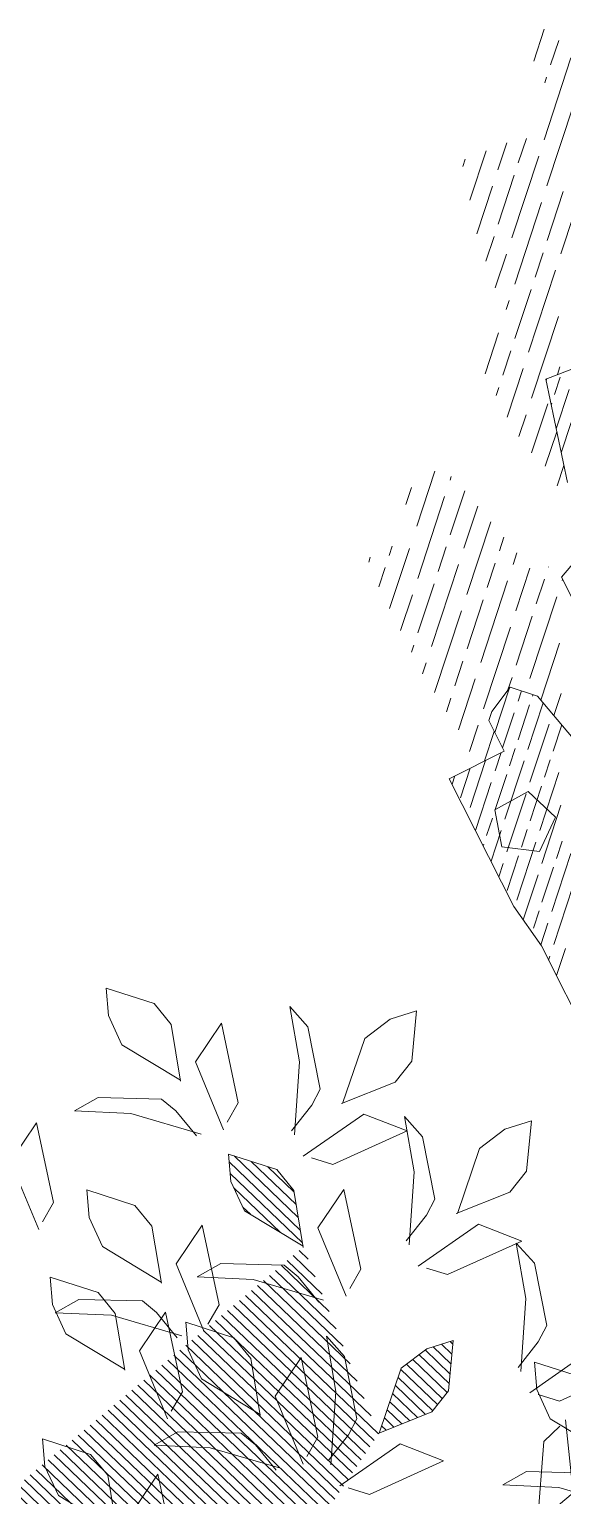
# Model space of a CAD drawing. Header units: millimetres. Extents: x 29001 to 40804, y -8833 to -5892.
# Drawn here: x 29464.99 to 29472.15, y -8568.36 to -8548.67 of the extents above; entities that cross this region are included whole.
import ezdxf

# ---------------------------------------------------------------- set-up
doc = ezdxf.new("R2010")
doc.units = ezdxf.units.MM
doc.layers.get('0').update_dxf_attribs({"lineweight": 0})
for name, color, linetype, lineweight in [('250', 250, 'Continuous', 0), ('251', 251, 'Continuous', 0), ('252', 252, 'Continuous', 0), ('ARBOL', 3, 'Continuous', 0)]:
    doc.layers.add(name, color=color, linetype=linetype, lineweight=lineweight)

# ---------------------------------------------------------------- blocks, each defined once
blk = doc.blocks.new('U1')
at = {"lineweight": 0}
h = blk.add_hatch(dxfattribs=at)
h.set_pattern_fill('ANSI31', color=41, scale=0.11949, style=0)
h.set_pattern_definition([(45, (-1654800.15585, 54996.655911), (-0.0105615167031, 0.0105615167031), [])])
edge = h.paths.add_edge_path()
edge.add_line((-2359701.9156, 78423.2977), (-2359701.8996, 78423.4079))
edge.add_line((-2359701.8996, 78423.4079), (-2359701.8677, 78423.4488))
edge.add_line((-2359701.8677, 78423.4488), (-2359701.7754, 78423.4807))
edge.add_line((-2359701.7754, 78423.4807), (-2359701.7789, 78423.4275))
edge.add_line((-2359701.7789, 78423.4275), (-2359701.8038, 78423.3707))
edge.add_line((-2359701.8038, 78423.3707), (-2359701.9156, 78423.2997))
edge.add_line((-2359702.0529, 78422.9354), (-2359702.1571, 78422.9747))
edge.add_line((-2359702.1571, 78422.9747), (-2359702.1901, 78423.0147))
edge.add_line((-2359702.1901, 78423.0147), (-2359702.2014, 78423.1118))
edge.add_line((-2359702.2014, 78423.1118), (-2359702.1502, 78423.0968))
edge.add_line((-2359702.1502, 78423.0968), (-2359702.1001, 78423.0603))
edge.add_line((-2359702.1001, 78423.0603), (-2359702.0548, 78422.9358))
edge.add_line((-2359701.8847, 78422.693), (-2359701.8689, 78422.5827))
edge.add_line((-2359701.8689, 78422.5827), (-2359701.888, 78422.5345))
edge.add_line((-2359701.888, 78422.5345), (-2359701.9676, 78422.4778))
edge.add_line((-2359701.9676, 78422.4778), (-2359701.9792, 78422.5299))
edge.add_line((-2359701.9792, 78422.5299), (-2359701.9714, 78422.5914))
edge.add_line((-2359701.9714, 78422.5914), (-2359701.8841, 78422.6911))
edge.add_line((-2359701.1503, 78422.6866), (-2359701.1345, 78422.5763))
edge.add_line((-2359701.1345, 78422.5763), (-2359701.1537, 78422.5281))
edge.add_line((-2359701.1537, 78422.5281), (-2359701.2332, 78422.4714))
edge.add_line((-2359701.2332, 78422.4714), (-2359701.2449, 78422.5235))
edge.add_line((-2359701.2449, 78422.5235), (-2359701.237, 78422.585))
edge.add_line((-2359701.237, 78422.585), (-2359701.1497, 78422.6847))
at = {"color": 67, "lineweight": 0, "true_color": 0x6c822b}
for points in [[(-2359701.7141, 78423.517), (-2359701.6751, 78423.5666), (-2359701.6484, 78423.5897), (-2359701.5259, 78423.595), (-2359701.4798, 78423.5702), (-2359701.5881, 78423.5631), (-2359701.723, 78423.5205)], [(-2359702.1149, 78423.306), (-2359702.155, 78423.3549), (-2359702.1718, 78423.3858), (-2359702.1506, 78423.5066), (-2359702.1164, 78423.5463), (-2359702.1328, 78423.439), (-2359702.1203, 78423.2981)], [(-2359701.9354, 78423.47), (-2359701.9761, 78423.4563), (-2359702.1207, 78423.5184), (-2359702.0377, 78423.5528), (-2359701.9194, 78423.474)], [(-2359702.2125, 78423.3567), (-2359702.3168, 78423.396), (-2359702.3497, 78423.436), (-2359702.361, 78423.533), (-2359702.3098, 78423.5181), (-2359702.2597, 78423.4816), (-2359702.2145, 78423.3571)], [(-2359701.9156, 78423.2977), (-2359701.8996, 78423.4079), (-2359701.8677, 78423.4488), (-2359701.7754, 78423.4807), (-2359701.7789, 78423.4275), (-2359701.8038, 78423.3707), (-2359701.9156, 78423.2997)], [(-2359702.0039, 78423.2167), (-2359702.026, 78423.2536), (-2359701.9966, 78423.4081), (-2359701.945, 78423.3345), (-2359701.9966, 78423.202)], [(-2359701.7289, 78423.1534), (-2359701.751, 78423.1902), (-2359701.7215, 78423.3447), (-2359701.67, 78423.2711), (-2359701.7215, 78423.1387)], [(-2359702.1525, 78423.2529), (-2359702.1932, 78423.2393), (-2359702.3378, 78423.3013), (-2359702.2548, 78423.3358), (-2359702.1365, 78423.257)], [(-2359702.3256, 78423.0571), (-2359702.3657, 78423.1059), (-2359702.3825, 78423.1369), (-2359702.3613, 78423.2577), (-2359702.3271, 78423.2974), (-2359702.3435, 78423.1901), (-2359702.331, 78423.0492)], [(-2359701.944, 78423.1914), (-2359701.905, 78423.2411), (-2359701.8783, 78423.2642), (-2359701.7558, 78423.2695), (-2359701.7097, 78423.2447), (-2359701.818, 78423.2376), (-2359701.9529, 78423.195)], [(-2359701.5663, 78423.0674), (-2359701.5503, 78423.1776), (-2359701.5184, 78423.2184), (-2359701.426, 78423.2504), (-2359701.4296, 78423.1971), (-2359701.4544, 78423.1403), (-2359701.5663, 78423.0694)], [(-2359701.6689, 78423.1281), (-2359701.6299, 78423.1777), (-2359701.6033, 78423.2008), (-2359701.4807, 78423.2061), (-2359701.4346, 78423.1813), (-2359701.5429, 78423.1742), (-2359701.6778, 78423.1316)], [(-2359701.6546, 78422.9864), (-2359701.6767, 78423.0232), (-2359701.6473, 78423.1778), (-2359701.5957, 78423.1042), (-2359701.6473, 78422.9717)], [(-2359701.8261, 78422.9746), (-2359701.8101, 78423.0849), (-2359701.7782, 78423.1257), (-2359701.6859, 78423.1576), (-2359701.6894, 78423.1044), (-2359701.7143, 78423.0476), (-2359701.8261, 78422.9766)], [(-2359701.9552, 78422.8847), (-2359701.9954, 78422.9336), (-2359702.0121, 78422.9646), (-2359701.991, 78423.0853), (-2359701.9568, 78423.1251), (-2359701.9732, 78423.0178), (-2359701.9606, 78422.8768)], [(-2359702.0529, 78422.9354), (-2359702.1571, 78422.9747), (-2359702.1901, 78423.0147), (-2359702.2014, 78423.1118), (-2359702.1502, 78423.0968), (-2359702.1001, 78423.0603), (-2359702.0548, 78422.9358)], [(-2359702.3632, 78423.004), (-2359702.4039, 78422.9904), (-2359702.5485, 78423.0524), (-2359702.4656, 78423.0869), (-2359702.3473, 78423.008)], [(-2359702.4974, 78422.8841), (-2359702.4815, 78422.9943), (-2359702.4495, 78423.0352), (-2359702.3572, 78423.0671), (-2359702.3607, 78423.0139), (-2359702.3856, 78422.9571), (-2359702.4974, 78422.8861)], [(-2359701.9144, 78422.8937), (-2359701.9365, 78422.9305), (-2359701.9071, 78423.085), (-2359701.8555, 78423.0114), (-2359701.9071, 78422.8789)], [(-2359702.4038, 78422.9424), (-2359702.3723, 78422.9133), (-2359702.3569, 78422.7567), (-2359702.4271, 78422.8128), (-2359702.4151, 78422.9544)], [(-2359701.8545, 78422.8684), (-2359701.8155, 78422.918), (-2359701.7888, 78422.9411), (-2359701.6663, 78422.9464), (-2359701.6202, 78422.9216), (-2359701.7285, 78422.9145), (-2359701.8634, 78422.8719)], [(-2359701.5452, 78422.7552), (-2359701.5293, 78422.8654), (-2359701.4973, 78422.9062), (-2359701.405, 78422.9382), (-2359701.4085, 78422.8849), (-2359701.4334, 78422.8281), (-2359701.5452, 78422.7572)], [(-2359701.9929, 78422.8317), (-2359702.0336, 78422.818), (-2359702.1782, 78422.8801), (-2359702.0952, 78422.9146), (-2359701.9769, 78422.8357)], [(-2359702.5259, 78422.7778), (-2359702.4868, 78422.8275), (-2359702.4602, 78422.8506), (-2359702.3376, 78422.8559), (-2359702.2915, 78422.8311), (-2359702.3998, 78422.824), (-2359702.5347, 78422.7814)]]:
    blk.add_lwpolyline(points, dxfattribs=at)
at = {"color": 63, "lineweight": 0}
blk.add_lwpolyline([(-2359701.6336, 78422.6742), (-2359701.6557, 78422.711), (-2359701.6262, 78422.8656), (-2359701.5747, 78422.792), (-2359701.6262, 78422.6595)], dxfattribs=at)
at = {"layer": '250', "lineweight": 0}
for points in [[(-2359701.6857, 78423.6232), (-2359701.6698, 78423.7335), (-2359701.6378, 78423.7743), (-2359701.5455, 78423.8062), (-2359701.549, 78423.753), (-2359701.5739, 78423.6962), (-2359701.6857, 78423.6252)], [(-2359701.9954, 78423.5737), (-2359702.0996, 78423.613), (-2359702.1326, 78423.653), (-2359702.1439, 78423.75), (-2359702.0927, 78423.7351), (-2359702.0426, 78423.6986), (-2359701.9974, 78423.5741)], [(-2359701.8978, 78423.523), (-2359701.9379, 78423.5719), (-2359701.9547, 78423.6028), (-2359701.9335, 78423.7236), (-2359701.8993, 78423.7634), (-2359701.9157, 78423.6561), (-2359701.9031, 78423.5151)], [(-2359701.7741, 78423.5423), (-2359701.7962, 78423.5791), (-2359701.7667, 78423.7336), (-2359701.7151, 78423.66), (-2359701.7667, 78423.5275)], [(-2359701.4134, 78423.3574), (-2359701.4355, 78423.3942), (-2359701.406, 78423.5488), (-2359701.3545, 78423.4752), (-2359701.406, 78423.3427)], [(-2359701.6405, 78423.2343), (-2359701.6246, 78423.3446), (-2359701.5926, 78423.3854), (-2359701.5003, 78423.4173), (-2359701.5038, 78423.3641), (-2359701.5287, 78423.3073), (-2359701.6405, 78423.2363)]]:
    blk.add_lwpolyline(points, dxfattribs=at)
blk = doc.blocks.new('cc')
at = {"color": 66, "linetype": 'Continuous', "true_color": 0x608d07}
for p, q in [((-3.3671, -1.0973), (-3.5008, -1.0201)), ((-3.4568, -1.1214), (-3.4767, -1.1098)), ((-3.1155, -1.3184), (-3.3999, -1.1542)), ((-3.3474, -1.2603), (-3.4538, -1.199)), ((-3.3376, -1.3418), (-3.4229, -1.2926)), ((-3.0062, -1.4574), (-3.2906, -1.2932)), ((-3.214, -1.489), (-3.4342, -1.3619)), ((-3.1243, -1.465), (-3.295, -1.3665)), ((-3.1047, -1.628), (-3.3891, -1.4638)), ((-2.9964, -1.5389), (-3.0817, -1.4896)), ((-3.2228, -1.6356), (-3.3935, -1.5371)), ((-2.8728, -1.686), (-3.1572, -1.5218)), ((-3.3125, -1.6596), (-3.3774, -1.6222)), ((-3.2032, -1.7986), (-3.3534, -1.7119)), ((-2.9713, -1.8566), (-3.2557, -1.6925)), ((-3.0949, -1.7095), (-3.1802, -1.6602)), ((-2.7635, -1.825), (-3.0478, -1.6608)), ((-3.3213, -1.8062), (-3.3293, -1.8016)), ((-2.8816, -1.8326), (-3.0522, -1.7341)), ((-3.1934, -1.8801), (-3.2787, -1.8308)), ((-2.862, -1.9956), (-3.1463, -1.8314)), ((-2.6301, -2.0537), (-2.9144, -1.8895)), ((-2.7536, -1.9065), (-2.8389, -1.8572)), ((-3.0698, -2.0273), (-3.3053, -1.8913)), ((-2.9801, -2.0032), (-3.1507, -1.9047)), ((-2.5818, -2.0057), (-2.711, -1.9311)), ((-3.0138, -2.1354), (-3.2448, -2.002)), ((-2.8521, -2.0771), (-2.9375, -2.0279)), ((-2.5771, -2.1601), (-2.8051, -2.0284)), ((-3.1035, -2.1595), (-3.2492, -2.0753)), ((-2.9241, -2.1114), (-3.0129, -2.0601)), ((-2.7286, -2.2243), (-2.9014, -2.1245)), ((-2.6389, -2.2002), (-2.8095, -2.1017)), ((-3.1932, -2.1835), (-3.2332, -2.1604)), ((-2.6578, -2.341), (-2.8774, -2.2142)), ((-2.6213, -2.2862), (-2.6717, -2.2571)), ((-2.5884, -2.2294), (-2.5962, -2.2249)), ((-1.4621, -3.183), (-1.6108, -3.0971)), ((-1.3528, -3.3219), (-1.5453, -3.2107)), ((-1.4709, -3.3295), (-1.4798, -3.3244)), ((-1.343, -3.4034), (-1.4283, -3.3542)), ((-1.4021, -3.4451), (-1.4144, -3.438))]:
    blk.add_line(p, q, dxfattribs=at)
at = {"layer": '250', "color": 66, "true_color": 0x608d07}
for points in [[(-3.606, -0.6275), (-3.4545, -1.193), (-3.4236, -1.4498), (-3.3857, -1.5912), (-3.2247, -2.1919), (-2.9062, -2.1066), (-2.8588, -2.2833), (-2.814, -2.3091), (-2.6535, -2.3419), (-2.5757, -2.2074), (-2.5951, -1.5687)], [(-2.1485, -2.2444), (-2.0538, -2.5978), (-1.7776, -2.6375)], [(-1.6924, -2.9555), (-1.4088, -3.4477), (-1.0643, -3.3175)]]:
    blk.add_lwpolyline(points, dxfattribs=at)
at = {"layer": '251', "color": 66, "linetype": 'Continuous', "true_color": 0x608d07}
for p, q in [((-2.472, -2.1332), (-2.5798, -2.0709)), ((-2.8757, -2.2204), (-3.02, -2.1371)), ((-2.2981, -2.3404), (-2.5765, -2.1796)), ((-2.9171, -2.3032), (-3.0467, -2.2284)), ((-2.7632, -2.4989), (-3.0129, -2.3547)), ((-2.4367, -2.5806), (-2.8371, -2.3494)), ((-2.6107, -2.3734), (-2.6717, -2.3381)), ((-2.1441, -2.536), (-2.5445, -2.3049)), ((-2.3104, -2.5467), (-2.5506, -2.4081)), ((-2.9295, -2.5096), (-2.9965, -2.4709)), ((-2.5754, -2.8208), (-2.9758, -2.5896)), ((-2.7494, -2.6136), (-2.8695, -2.5443)), ((-2.2828, -2.7762), (-2.6831, -2.5451)), ((-2.1303, -2.6508), (-2.2504, -2.5814)), ((-2.0569, -2.5864), (-2.064, -2.5822)), ((-2.4491, -2.7869), (-2.6893, -2.6483)), ((-2.1491, -2.7467), (-2.3567, -2.6268)), ((-2.9019, -2.7391), (-2.9562, -2.7077)), ((-2.0698, -2.6857), (-2.0702, -2.6854)), ((-2.8881, -2.8538), (-2.9224, -2.834)), ((-2.4215, -3.0164), (-2.8218, -2.7853)), ((-2.269, -2.891), (-2.3891, -2.8216)), ((-2.1458, -2.8553), (-2.2027, -2.8224)), ((-2.5878, -3.0272), (-2.828, -2.8885)), ((-2.1392, -3.0726), (-2.4954, -2.867)), ((-2.7141, -3.061), (-2.8885, -2.9603)), ((-2.1425, -2.964), (-2.2089, -2.9256)), ((-1.6451, -3.0376), (-1.7455, -2.9797)), ((-2.4077, -3.1312), (-2.5278, -3.0618)), ((-2.1359, -3.1813), (-2.3414, -3.0627)), ((-2.5602, -3.2566), (-2.8547, -3.0866)), ((-2.2337, -3.3384), (-2.634, -3.1072)), ((-1.5529, -3.1976), (-1.7223, -3.0998)), ((-2.7265, -3.2674), (-2.8209, -3.2129)), ((-2.1326, -3.2899), (-2.3476, -3.1658)), ((-1.4883, -3.3417), (-1.7285, -3.203)), ((-2.6217, -3.3279), (-2.6664, -3.302)), ((-2.748, -3.3617), (-2.7727, -3.3474)), ((-2.1816, -3.4752), (-2.4508, -3.3198)), ((-2.1354, -3.3951), (-2.1536, -3.3846)), ((-1.6146, -3.3755), (-1.7213, -3.3139)), ((-2.3336, -3.4942), (-2.417, -3.4461)), ((-1.4607, -3.5712), (-1.6997, -3.4332)), ((-1.1342, -3.6529), (-1.5345, -3.4217)), ((-1.3081, -3.4457), (-1.3459, -3.4239)), ((-1.627, -3.5819), (-1.6658, -3.5595)), ((-1.4468, -3.6859), (-1.5669, -3.6166)), ((-0.9802, -3.8485), (-1.3806, -3.6174)), ((-1.4323, -3.801), (-1.632, -3.6858)), ((-1.1466, -3.8592), (-1.3868, -3.7206)), ((-1.2729, -3.8931), (-1.3178, -3.8671)), ((-0.9664, -3.9633), (-1.0865, -3.8939)), ((-0.4998, -4.1259), (-0.9002, -3.8947)), ((-1.1189, -4.0887), (-1.284, -3.9934)), ((-0.7925, -4.1705), (-1.1928, -3.9393)), ((-0.6662, -4.1366), (-0.9064, -3.9979)), ((-1.1051, -4.2035), (-1.2252, -4.1341)), ((-0.6385, -4.3661), (-1.0389, -4.135)), ((-0.8048, -4.3768), (-1.0451, -4.2381)), ((-0.312, -4.4478), (-0.7124, -4.2167)), ((-0.9311, -4.4107), (-1.1644, -4.276)), ((-0.8304, -4.5756), (-1.0722, -4.436)), ((-0.7186, -4.5334), (-0.8511, -4.4569)), ((-0.6247, -4.4808), (-0.7448, -4.4115)), ((-0.1581, -4.6435), (-0.5584, -4.4123)), ((-0.9435, -4.617), (-0.98, -4.596)), ((-0.3244, -4.6542), (-0.3526, -4.6379)), ((-0.1443, -4.7582), (-0.2644, -4.6889)), ((-0.1628, -4.8543), (-0.3188, -4.7642))]:
    blk.add_line(p, q, dxfattribs=at)
at = {"layer": 'ARBOL', "color": 66, "true_color": 0x608d07}
blk.add_lwpolyline([(-2.9373, -1.6572), (-3.1241, -1.5777), (-3.2575, -1.7308), (-3.1531, -1.9049), (-2.9552, -1.8594)], close=True, dxfattribs=at)
blk = doc.blocks.new('MOBİLYALAR')
at = {"lineweight": 0, "extrusion": (7.374e-13, 3.02e-14, -1), "xscale": 6.952506840120427, "yscale": 6.952506840120427, "zscale": 6.952506840120427, "rotation": 358.8247405303607}
blk.add_blockref('U1', (16390885.365, -883862.525), dxfattribs=at)
at = {"layer": '252', "lineweight": 0, "extrusion": (0, 0, -1), "xscale": 2.5, "yscale": 2.5, "zscale": 2.5, "rotation": 138.2177405299978}
blk.add_blockref('cc', (-335.496, -2235.648), dxfattribs=at)

msp = doc.modelspace()

# ---------------------------------------------------------------- block references
at = {"color": 6}
msp.add_blockref('MOBİLYALAR', (29144.792, -6321.799), dxfattribs=at)

doc.saveas('drawing.dxf')
